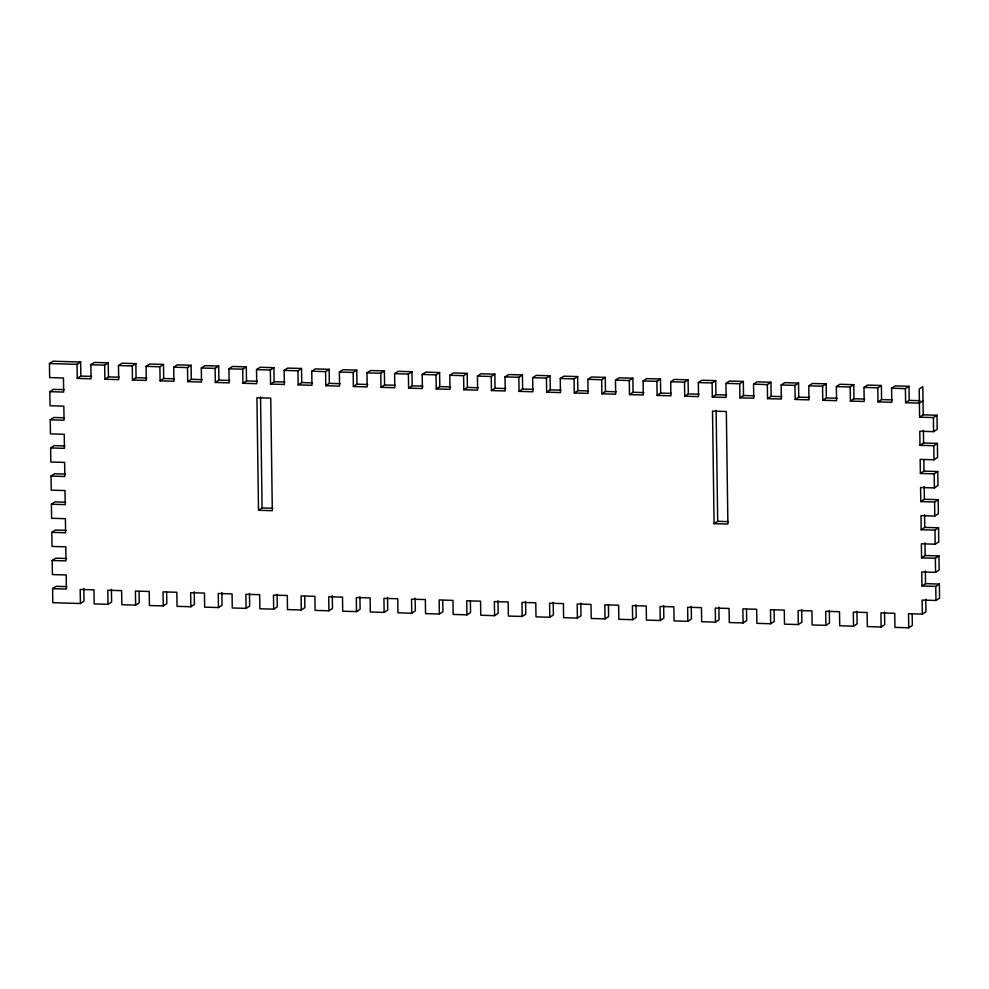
<?xml version="1.0" encoding="UTF-8"?>
<svg xmlns="http://www.w3.org/2000/svg" width="989" height="989" viewBox="0 0 989 989"><rect width="100%" height="100%" fill="white"/><g stroke="black" fill="none" stroke-linecap="round" stroke-linejoin="round"><path stroke-width="1.48" d="M83.818 588.517L83.991 601.176L80.406 603.513L52.788 602.697L52.59 588.628L66.399 589.036L66.201 574.968L52.392 574.56L52.194 560.491L66.003 560.899L65.806 546.83L52.009 546.423L51.811 532.354L65.608 532.762L65.422 518.693L51.613 518.285L51.416 504.217L65.225 504.625L65.027 490.556L51.218 490.148L51.02 476.08L64.829 476.488L64.631 462.419L50.822 462.011L50.624 447.943L64.433 448.351L64.236 434.282L50.427 433.874L50.241 419.806L64.038 420.214L63.84 406.145L50.043 405.737L49.846 391.669L63.655 392.077L63.457 378.008L49.648 377.6L49.45 363.532L53.035 361.208L80.653 362.011L80.851 376.08L77.253 378.416L77.055 364.348L80.653 362.011M77.253 378.416L91.062 378.812L90.864 364.743L94.45 362.419L108.258 362.827L108.456 376.896L104.871 379.22L104.673 365.151L108.258 362.827M49.846 391.669L53.431 389.345L64.174 389.654M104.871 379.22L118.68 379.628L118.482 365.559L122.067 363.235L135.876 363.631L136.074 377.699L132.477 380.036L132.279 365.967L135.876 363.631M50.241 419.806L53.826 417.482L64.557 417.791M132.477 380.036L146.285 380.431L146.088 366.363L149.673 364.039L163.482 364.447L163.68 378.515L160.094 380.839L159.897 366.771L163.482 364.447M160.094 380.839L173.903 381.247L173.705 367.179L177.291 364.842L191.1 365.25L191.297 379.319L187.7 381.655L187.502 367.587L191.1 365.25M50.624 447.943L54.222 445.619L64.953 445.928M187.7 381.655L201.509 382.051L201.311 367.982L204.896 365.658L218.705 366.066L218.903 380.135L215.318 382.459L215.12 368.39L218.705 366.066M51.02 476.08L54.605 473.756L65.348 474.065M215.318 382.459L229.127 382.867L228.929 368.798L232.514 366.462L246.323 366.87L246.508 380.938L242.923 383.262L242.725 369.194L246.323 366.87M242.923 383.262L256.732 383.67L256.534 369.602L260.119 367.278L273.928 367.685L274.126 381.754L270.541 384.078L270.343 370.01L273.928 367.685M51.416 504.217L55.001 501.893L65.744 502.202M270.541 384.078L284.338 384.486L284.152 370.418L287.737 368.081L301.546 368.489L301.732 382.558L298.146 384.882L297.949 370.813L301.546 368.489M51.811 532.354L55.396 530.03L66.127 530.339M298.146 384.882L311.955 385.29L311.758 371.221L315.343 368.897L329.152 369.305L329.349 383.373L325.764 385.698L325.566 371.629L329.152 369.305M325.764 385.698L339.561 386.106L339.375 372.037L342.96 369.701L356.769 370.109L356.955 384.177L353.37 386.501L353.172 372.433L356.769 370.109M52.194 560.491L55.792 558.167L66.523 558.476M353.37 386.501L367.179 386.909L366.981 372.841L370.566 370.516L384.375 370.924L384.573 384.993L380.988 387.317L380.79 373.249L384.375 370.924M52.59 588.628L56.175 586.304L66.918 586.613M380.988 387.317L394.784 387.725L394.599 373.657L398.184 371.32L411.98 371.728L412.178 385.797L408.593 388.121L408.395 374.052L411.98 371.728M408.593 388.121L422.402 388.529L422.204 374.46L425.789 372.136L439.598 372.544L439.796 386.612L436.211 388.937L436.013 374.868L439.598 372.544M436.211 388.937L450.007 389.345L449.81 375.276L453.407 372.94L467.204 373.348L467.401 387.416L463.816 389.74L463.618 375.672L467.204 373.348M80.406 603.513L80.208 589.444L94.004 589.84L94.202 603.908L108.011 604.316L111.596 601.992L111.423 589.333M258.5 510.287L272.309 510.695L270.739 398.147L256.93 397.739L258.5 510.287L262.085 507.963L272.828 508.272M463.816 389.74L477.625 390.148L477.427 376.08L481.013 373.755L494.821 374.163L495.019 388.232L491.434 390.556L491.236 376.488L494.821 374.163M108.011 604.316L107.813 590.248L121.622 590.656L121.82 604.724L135.629 605.132L139.214 602.796L139.053 591.546M491.434 390.556L505.231 390.964L505.033 376.896L508.63 374.559L522.427 374.967L522.625 389.036L519.04 391.36L518.842 377.291L522.427 374.967M135.629 605.132L135.431 591.063L149.228 591.459L149.426 605.528L163.234 605.936L166.82 603.611L166.671 592.349M519.04 391.36L532.848 391.768L532.651 377.699L536.236 375.375L550.045 375.771L550.243 389.839L546.657 392.176L546.46 378.107L550.045 375.771M163.234 605.936L163.037 591.867L176.846 592.275L177.043 606.344L190.852 606.752L194.437 604.415L194.252 591.756M546.657 392.176L560.454 392.584L560.256 378.515L563.854 376.179L577.65 376.586L577.848 390.655L574.263 392.979L574.065 378.911L577.65 376.586M190.852 606.752L190.654 592.683L204.451 593.079L204.649 607.147L218.458 607.555L222.043 605.231L221.87 592.572M574.263 392.979L588.072 393.387L587.874 379.319L591.459 376.994L605.268 377.39L605.466 391.459L601.881 393.795L601.683 379.727L605.268 377.39M218.458 607.555L218.26 593.487L232.069 593.894L232.267 607.963L246.076 608.371L249.661 606.034L249.475 593.375M601.881 393.795L615.677 394.191L615.479 380.122L619.077 377.798L632.873 378.206L633.071 392.274L629.486 394.599L629.288 380.53L632.873 378.206M246.076 608.371L245.878 594.302L259.674 594.698L259.872 608.767L273.681 609.175L277.266 606.85L277.093 594.191M629.486 394.599L643.295 395.007L643.097 380.938L646.682 378.614L660.491 379.01L660.689 393.078L657.092 395.415L656.906 381.346L660.491 379.01M273.681 609.175L273.483 595.106L287.292 595.514L287.49 609.583L301.286 609.99L304.884 607.654L304.723 596.404M657.092 395.415L670.901 395.81L670.703 381.742L674.3 379.417L688.097 379.825L688.295 393.894L684.709 396.218L684.512 382.15L688.097 379.825M301.286 609.99L301.101 595.922L314.898 596.318L315.095 610.386L328.904 610.794L332.489 608.47L332.316 595.811M684.709 396.218L698.518 396.626L698.321 382.558L701.906 380.233L715.715 380.629L715.912 394.698L712.315 397.034L712.129 382.966L715.715 380.629M328.904 610.794L328.707 596.726L342.515 597.133L342.713 611.202L356.51 611.61L360.107 609.273L359.922 596.614M712.315 397.034L726.124 397.43L725.926 383.361L729.523 381.037L743.32 381.445L743.518 395.513L739.933 397.838L739.735 383.769L743.32 381.445M356.51 611.61L356.324 597.541L370.121 597.937L370.319 612.006L384.128 612.414L387.713 610.089L387.54 597.43M739.933 397.838L753.742 398.246L753.544 384.177L757.129 381.853L770.938 382.249L771.136 396.317L767.538 398.654L767.353 384.585L770.938 382.249M384.128 612.414L383.93 598.345L397.739 598.753L397.937 612.821L411.733 613.229L415.331 610.893L415.145 598.234M767.538 398.654L781.347 399.049L781.149 384.981L784.734 382.656L798.543 383.064L798.741 397.133L795.156 399.457L794.958 385.389L798.543 383.064M411.733 613.229L411.548 599.161L425.344 599.557L425.542 613.625L439.351 614.033L442.936 611.709L442.775 600.447M795.156 399.457L808.965 399.865L808.767 385.797L812.352 383.472L826.161 383.868L826.359 397.937L822.761 400.273L822.564 386.204L826.161 383.868M439.351 614.033L439.153 599.964L452.962 600.372L453.16 614.441L466.956 614.837L470.554 612.512L470.393 601.263M822.761 400.273L836.57 400.669L836.373 386.6L839.958 384.276L853.767 384.684L853.964 398.752L850.379 401.077L850.181 387.008L853.767 384.684M466.956 614.837L466.759 600.768L480.567 601.176L480.765 615.245L494.574 615.653L498.159 613.328L497.986 600.657M850.379 401.077L864.188 401.485L863.99 387.416L867.576 385.092L881.384 385.487L881.582 399.556L877.985 401.893L877.787 387.824L881.384 385.487M494.574 615.653L494.376 601.584L508.185 601.992L508.383 616.06L522.18 616.456L525.777 614.132L525.592 601.473M877.985 401.893L891.794 402.288L891.596 388.22L895.181 385.895L908.99 386.303L909.188 400.372L905.603 402.696L905.405 388.628L908.99 386.303M522.18 616.456L521.982 602.388L535.791 602.796L535.989 616.864L549.797 617.272L553.383 614.948L553.21 602.276M714.083 523.651L727.892 524.046L726.322 411.498L712.513 411.103L714.083 523.651L717.68 521.314L728.411 521.636M549.797 617.272L549.6 603.203L563.409 603.611L563.606 617.68L577.403 618.076L581 615.751L580.815 603.092M922.997 400.768L919.411 403.104L905.603 402.696M577.403 618.076L577.205 604.007L591.014 604.415L591.212 618.484L605.021 618.891L608.606 616.567L608.445 605.305M923.194 414.836L922.799 386.699L919.214 389.036L919.597 417.173L923.194 414.836L936.991 415.244L937.189 429.313L933.604 431.649L919.795 431.241L919.993 445.31L933.801 445.718L937.387 443.381L937.584 457.45L933.999 459.786L920.19 459.378L920.388 473.447L934.197 473.855L937.782 471.518L937.98 485.587L934.395 487.923L920.586 487.515L920.784 501.584L934.593 501.992L938.178 499.655L938.376 513.724L934.778 516.06L920.982 515.652L921.179 529.721L934.976 530.129L938.573 527.792L938.759 541.861L935.174 544.197L921.365 543.789L921.563 557.858L935.371 558.266L938.957 555.929L939.154 569.998L935.569 572.334L921.76 571.926L921.958 585.995L935.767 586.403L939.352 584.066L939.55 598.135L935.965 600.471L922.156 600.063L922.354 614.132L908.545 613.724L908.743 627.792L894.934 627.385L894.736 613.316L880.939 612.92L881.137 626.989L867.328 626.581L867.13 612.512L853.322 612.104L853.519 626.173L839.71 625.765L839.513 611.697L825.716 611.301L825.914 625.369L812.105 624.961L811.907 610.893L798.098 610.485L798.296 624.553L784.487 624.158L784.302 610.089L770.493 609.681L770.691 623.75L756.882 623.342L756.684 609.273L742.875 608.865L743.073 622.934L729.264 622.538L729.078 608.47L715.27 608.062L715.467 622.13L701.658 621.722L701.461 607.654L687.652 607.246L687.85 621.315L674.041 620.919L673.855 606.85L660.046 606.442L660.244 620.511L646.435 620.103L646.237 606.034L632.428 605.627L632.626 619.695L618.83 619.299L618.632 605.231L604.823 604.823L605.021 618.891M919.597 417.173L933.406 417.581L936.991 415.244M632.626 619.695L636.211 617.371L636.038 604.712M919.993 445.31L923.578 442.985L937.387 443.381M660.244 620.511L663.829 618.187L663.656 605.515M687.85 621.315L691.435 618.99L691.262 606.331M920.388 473.447L923.973 471.123L937.782 471.518M715.467 622.13L719.052 619.806L718.879 607.135M920.784 501.584L924.369 499.26L938.178 499.655M743.073 622.934L746.658 620.61L746.51 609.36M770.691 623.75L774.276 621.413L774.115 610.164M921.179 529.721L924.764 527.397L938.573 527.792M798.296 624.553L801.881 622.229L801.708 609.57M921.563 557.858L925.16 555.534L938.957 555.929M825.914 625.369L829.499 623.033L829.326 610.374M853.519 626.173L857.104 623.849L856.931 611.19M921.958 585.995L925.543 583.671L939.352 584.066M881.137 626.989L884.722 624.652L884.549 611.993M922.354 614.132L925.939 611.808L925.766 599.136M908.743 627.792L912.328 625.468L912.179 614.206M49.45 363.532L77.055 364.348M90.864 364.743L104.673 365.151M118.482 365.559L132.279 365.967M146.088 366.363L159.897 366.771M173.705 367.179L187.502 367.587M201.311 367.982L215.12 368.39M228.929 368.798L242.725 369.194M256.534 369.602L270.343 370.01M284.152 370.418L297.949 370.813M311.758 371.221L325.566 371.629M339.375 372.037L353.172 372.433M366.981 372.841L380.79 373.249M394.599 373.657L408.395 374.052M422.204 374.46L436.013 374.868M449.81 375.276L463.618 375.672M477.427 376.08L491.236 376.488M505.033 376.896L518.842 377.291M532.651 377.699L546.46 378.107M560.256 378.515L574.065 378.911M587.874 379.319L601.683 379.727M615.479 380.122L629.288 380.53M643.097 380.938L656.906 381.346M670.703 381.742L684.512 382.15M698.321 382.558L712.129 382.966M725.926 383.361L739.735 383.769M753.544 384.177L767.353 384.585M781.149 384.981L794.958 385.389M808.767 385.797L822.564 386.204M836.373 386.6L850.181 387.008M863.99 387.416L877.787 387.824M891.596 388.22L905.405 388.628M80.851 376.08L91.581 376.401M108.456 376.896L119.199 377.205M136.074 377.699L146.805 378.021M163.68 378.515L174.423 378.824M191.297 379.319L202.028 379.64M218.903 380.135L229.646 380.444M246.508 380.938L257.251 381.26M274.126 381.754L284.869 382.063M301.732 382.558L312.475 382.879M329.349 383.373L340.092 383.683M356.955 384.177L367.698 384.498M384.573 384.993L395.303 385.302M412.178 385.797L422.921 386.118M439.796 386.612L450.527 386.922M467.401 387.416L478.144 387.737M495.019 388.232L505.75 388.541M522.625 389.036L533.368 389.345M550.243 389.839L560.973 390.161M577.848 390.655L588.591 390.964M605.466 391.459L616.196 391.78M633.071 392.274L643.814 392.584M660.689 393.078L671.42 393.399M688.295 393.894L699.038 394.203M715.912 394.698L726.643 395.019M743.518 395.513L754.261 395.823M771.136 396.317L781.866 396.638M798.741 397.133L809.484 397.442M826.359 397.937L837.09 398.258M853.964 398.752L864.707 399.062M881.582 399.556L892.313 399.877M909.188 400.372L919.931 400.681M933.406 417.581L933.604 431.649M933.801 445.718L933.999 459.786M934.197 473.855L934.395 487.923M934.593 501.992L934.778 516.06M934.976 530.129L935.174 544.197M935.371 558.266L935.569 572.334M935.767 586.403L935.965 600.471M923.405 430.314L923.578 442.985M923.825 459.86L923.973 471.123M924.196 486.588L924.369 499.26M924.591 514.725L924.764 527.397M924.975 542.862L925.16 555.534M925.37 570.999L925.543 583.671M716.123 410.311L717.68 521.314M260.54 396.96L262.085 507.963"/></g></svg>
